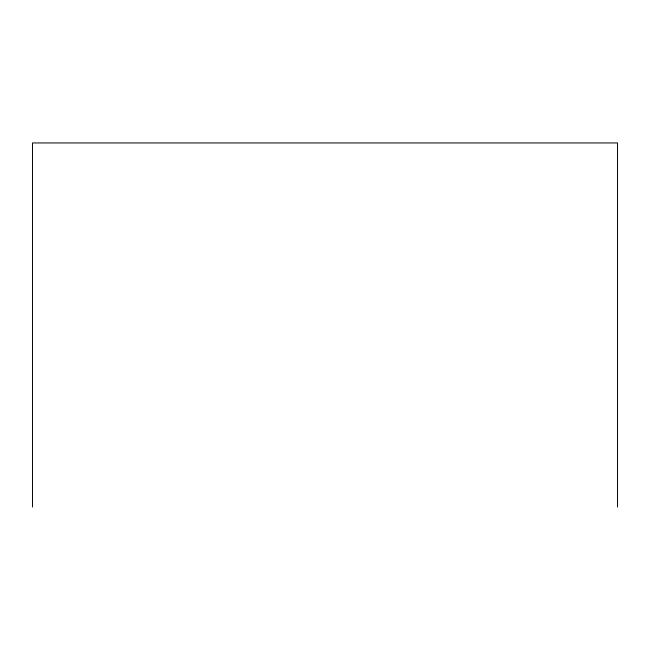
<?xml version="1.0" encoding="UTF-8"?>
<svg xmlns="http://www.w3.org/2000/svg" width="650" height="650" viewBox="0 0 650 650"><rect width="100%" height="100%" fill="white"/><g stroke="black" fill="none" stroke-linecap="round" stroke-linejoin="round"><path stroke-width="0.97" d="M617.5 507.049L617.5 142.951L32.5 142.951L32.5 507.049"/></g></svg>
